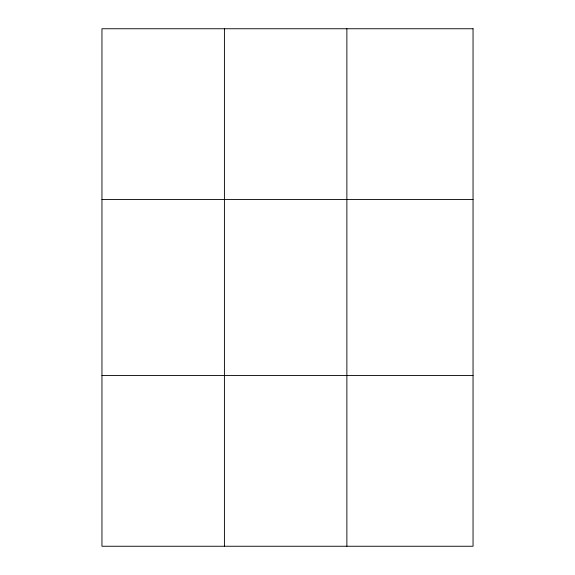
<?xml version="1.0" encoding="UTF-8"?>
<svg xmlns="http://www.w3.org/2000/svg" width="575" height="575" viewBox="0 0 575 575"><rect width="100%" height="100%" fill="white"/><g stroke="black" fill="none" stroke-linecap="round" stroke-linejoin="round"><path stroke-width="0.86" d="M224.415 28.75L224.415 546.25M346.876 28.75L346.876 546.25M101.955 199.525L473.045 199.525M101.955 375.475L473.045 375.475M473.045 28.75L473.045 546.25L101.955 546.25L101.955 28.75L473.045 28.75"/></g></svg>
